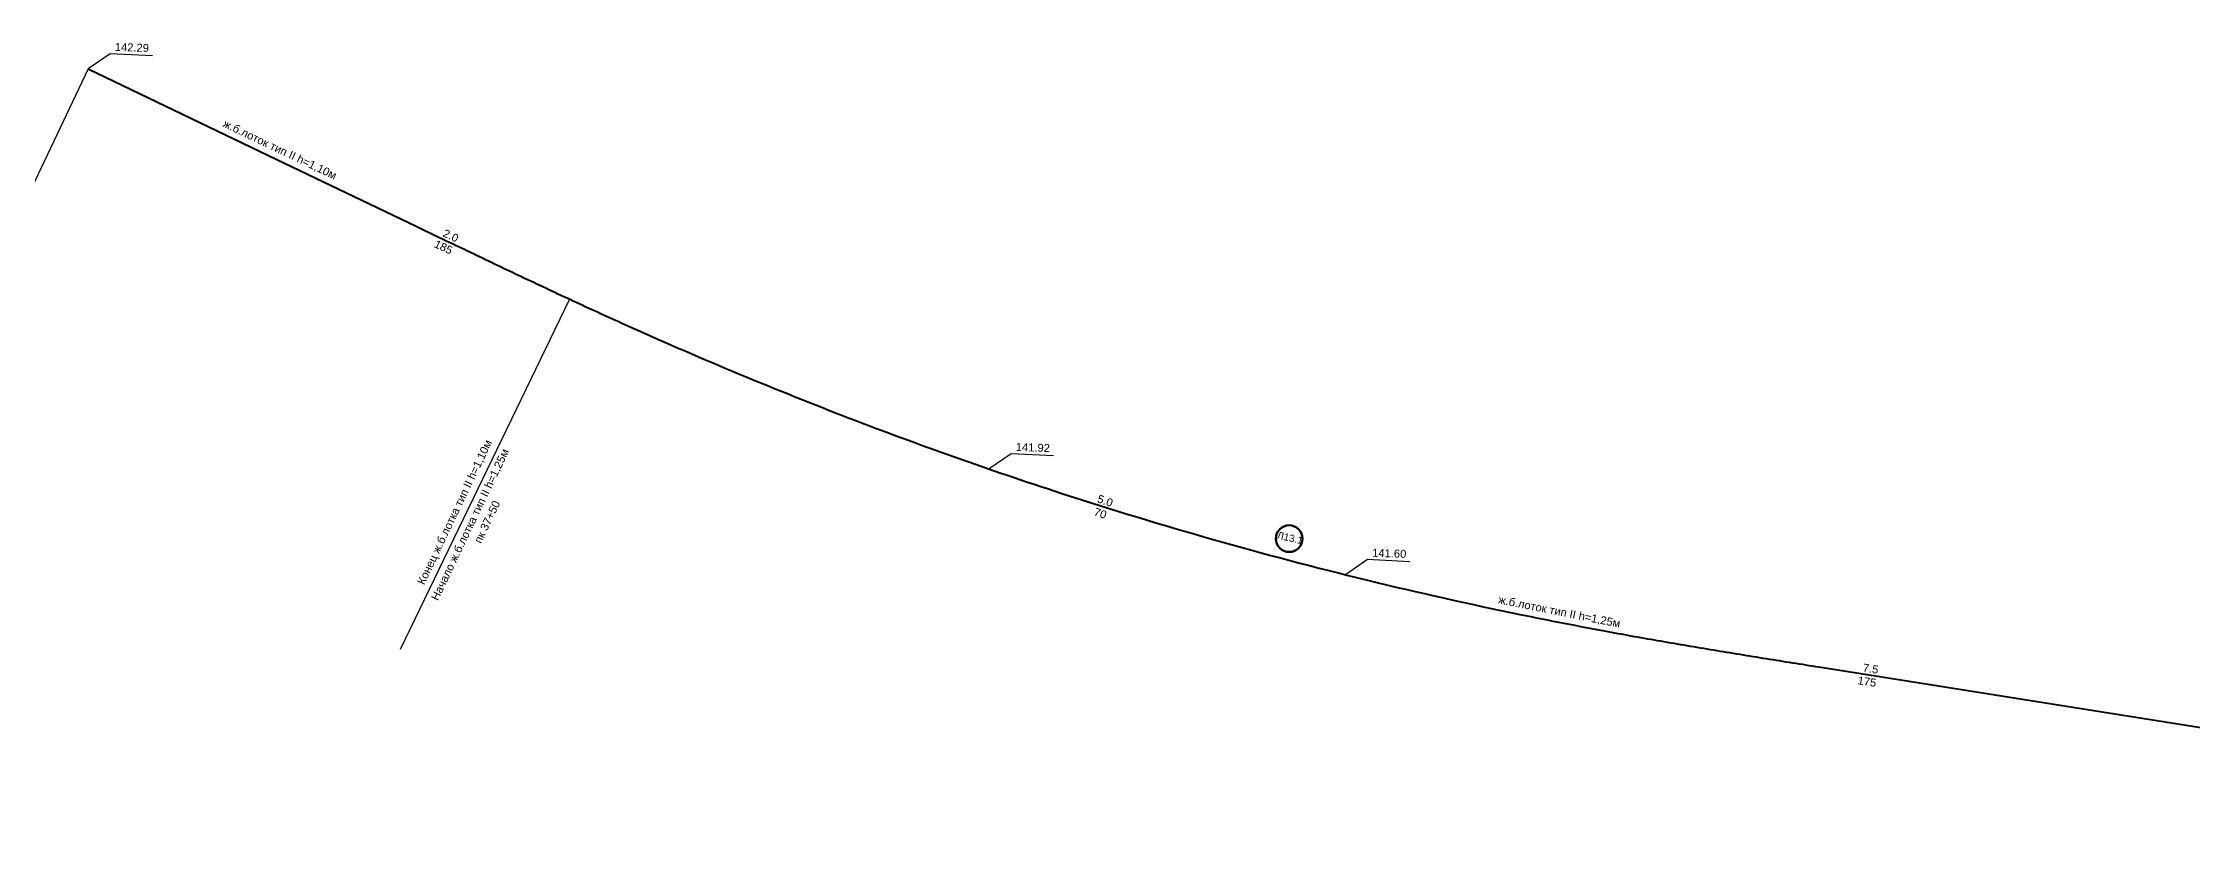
# Model space of a CAD drawing. Extents: x 10897 to 14358, y 7464 to 9324.
# Drawn here: x 12810.1 to 13213, y 7600.6 to 7748.8 of the extents above; entities that cross this region are included whole.
import ezdxf

# ---------------------------------------------------------------- set-up
doc = ezdxf.new("R2010")
doc.units = 0
doc.layers.add('ЛОТОК', color=1, linetype='Continuous', lineweight=40)
doc.styles.get("Standard").update_dxf_attribs({"font": 'arial.ttf'})
doc.linetypes.add('LOTOK', pattern='A,7e-05,[1,Лоток,S=1,R=0,X=0,Y=0],-7', length=7.00007)

msp = doc.modelspace()

# ---------------------------------------------------------------- linework, layer by layer
at = {"color": 5, "lineweight": 50}
msp.add_circle((13043.76, 7655.83), 2.5, dxfattribs=at)
at = {"layer": 'ЛОТОК', "color": 0, "lineweight": 30}
for p, q in [((12818.6, 7743.89), (12785.79, 7674.95)), ((12908.81, 7700.75), (12877.11, 7635.06))]:
    msp.add_line(p, q, dxfattribs=at)
for points in [[(12830.67, 7746.33), (12822.72, 7746.74), (12818.6, 7743.89)], [(12999.57, 7671.33), (12991.63, 7671.74), (12987.5, 7668.89)], [(13066.38, 7651.5), (13058.44, 7651.91), (13054.31, 7649.05)]]:
    msp.add_lwpolyline(points, dxfattribs=at)
at = {"layer": 'ЛОТОК', "linetype": 'LOTOK', "flags": 128}
msp.add_lwpolyline([(12818.6, 7743.89), (12853.94, 7726.94), (12880.07, 7714.41), (12884.05, 7712.5, 0.000391), (12893.07, 7708.18, 0.001172), (12902.12, 7703.89, 0.002006), (12911.21, 7699.64, 0.002734), (12920.35, 7695.48, 0.013486), (12961.28, 7678.44, 0.012941), (13000.94, 7664.38, 0.018687), (13058.44, 7648.04, 0.008935), (13087.03, 7641.62, 0.004726), (13103.51, 7638.41, 0.002734), (13113.4, 7636.64, 0.003107), (13123.29, 7634.96, 0.001172), (13133.18, 7633.35, 0.000391), (13143.06, 7631.78), (13293.79, 7607.85, 0.001139), (13313.55, 7604.71, 0.001598), (13338.84, 7600.82), (13345.06, 7600.64)], format="xyb", dxfattribs=at)

# ---------------------------------------------------------------- texts
at = {"layer": 'ЛОТОК', "color": 0, "lineweight": 30}
for s, rotation, p in [('142.29', 357.9934, (12823.57, 7747.28)), (' ж.б.лоток тип II h=1,10м', 334.5545, (12843.18, 7733.37)), ('185', 335.0037, (12883.31, 7710.54)), ('2.0', 335.0037, (12884.95, 7712.56)), ('Конец ж.б.лотка тип II h=1,10м', 64.574, (12881.58, 7647.03)), ('Начало ж.б.лотка тип II h=1,25м', 64.574, (12884.16, 7644.07)), ('141.92', 357.9934, (12992.48, 7672.28)), ('5.0', 340.8108, (13007.64, 7662.7)), ('пк 37+50', 64.574, (12892.23, 7654.8)), ('70', 340.8108, (13007.01, 7660.26)), ('141.60', 357.9934, (13059.29, 7652.44)), (' ж.б.лоток тип II h=1,25м', 348.6652, (13082.29, 7643.83)), ('7.5', 351.3582, (13151.23, 7630.93)), ('175', 351.3582, (13150.25, 7628.55))]:
    msp.add_text(s, height=1.5, rotation=rotation, dxfattribs=at).set_placement(p)
at = {"layer": 'ЛОТОК', "color": 5, "lineweight": 30}
msp.add_text('Л13.1', height=1.35, rotation=347.0645, dxfattribs=at).set_placement((13041.39, 7655.86))

doc.saveas('drawing.dxf')
